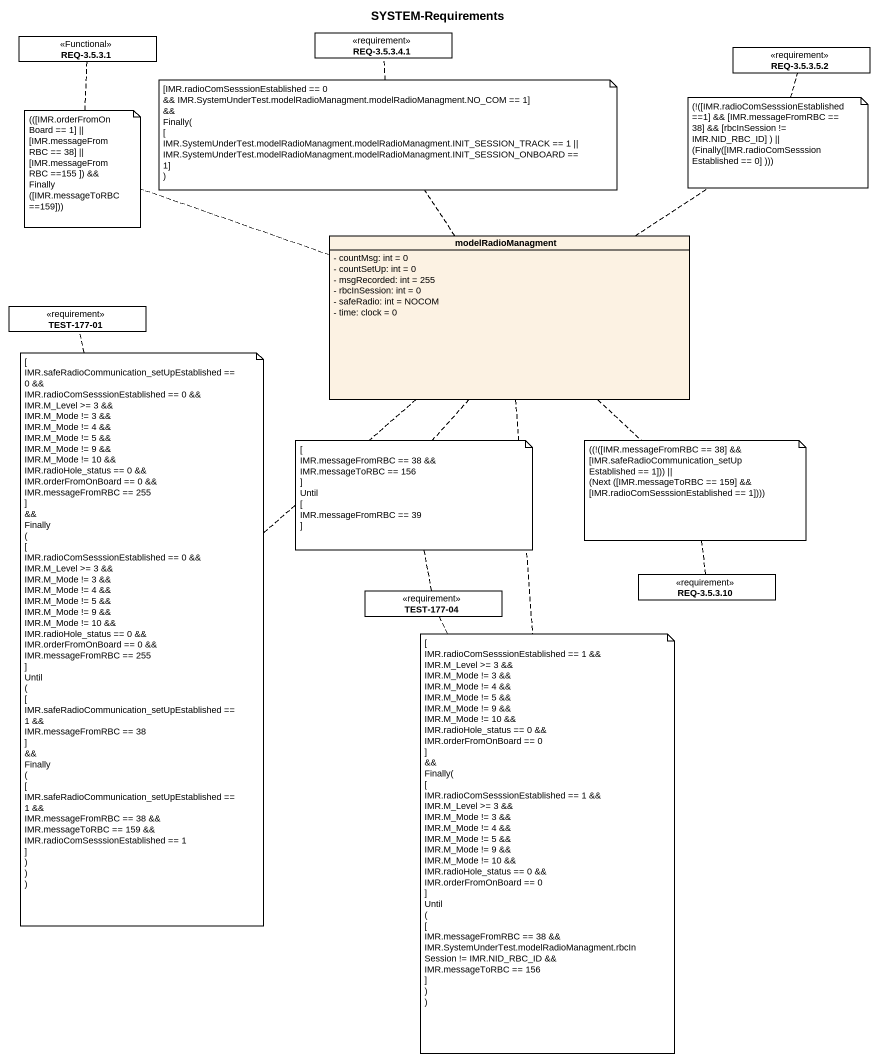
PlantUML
@startuml
title SYSTEM-Requirements
hide circle
hide empty members
skinparam classAttributeIconSize 0
class "REQ-3.5.3.4.1" as REQ_3_5_3_4_1 <<requirement>>
class "REQ-3.5.3.1" as REQ_3_5_3_1 <<Functional>>
class "REQ-3.5.3.5.2" as REQ_3_5_3_5_2 <<requirement>>
class modelRadioManagment #FCF2E3 {
  - countMsg: int = 0
  - countSetUp: int = 0
  - msgRecorded: int = 255
  - rbcInSession: int = 0
  - safeRadio: int = NOCOM
  - time: clock = 0
}
class "TEST-177-01" as TEST_177_01 <<requirement>>
class "REQ-3.5.3.10" as REQ_3_5_3_10 <<requirement>>
class "TEST-177-04" as TEST_177_04 <<requirement>>
note as N1
  (([IMR.orderFromOnBoard == 1] || [IMR.messageFromRBC == 38] ||
  [IMR.messageFromRBC ==155 ]) &&
  Finally ([IMR.messageToRBC ==159]))
end note
N1 .. modelRadioManagment
N1 .. REQ_3_5_3_1
note as N2
  [IMR.radioComSesssionEstablished == 0
  && IMR.SystemUnderTest.modelRadioManagment.modelRadioManagment.NO_COM == 1]
  &&
  Finally(
  [
  IMR.SystemUnderTest.modelRadioManagment.modelRadioManagment.INIT_SESSION_TRACK == 1 || IMR.SystemUnderTest.modelRadioManagment.modelRadioManagment.INIT_SESSION_ONBOARD == 1]
  )
end note
N2 .. modelRadioManagment
N2 .. REQ_3_5_3_4_1
note as N3
  (!([IMR.radioComSesssionEstablished ==1] && [IMR.messageFromRBC == 38] && [rbcInSession != IMR.NID_RBC_ID] ) || (Finally([IMR.radioComSesssionEstablished == 0] )))
end note
N3 .. modelRadioManagment
N3 .. REQ_3_5_3_5_2
note as N4
  [
  IMR.safeRadioCommunication_setUpEstablished == 0 &&
  IMR.radioComSesssionEstablished == 0 &&
  IMR.M_Level >= 3 &&
  IMR.M_Mode != 3 &&
  IMR.M_Mode != 4 &&
  IMR.M_Mode != 5 &&
  IMR.M_Mode != 9 &&
  IMR.M_Mode != 10 &&
  IMR.radioHole_status == 0 &&
  IMR.orderFromOnBoard == 0 &&
  IMR.messageFromRBC == 255
  ]
  &&
  Finally
  (
  [
  IMR.radioComSesssionEstablished == 0 &&
  IMR.M_Level >= 3 &&
  IMR.M_Mode != 3 &&
  IMR.M_Mode != 4 &&
  IMR.M_Mode != 5 &&
  IMR.M_Mode != 9 &&
  IMR.M_Mode != 10 &&
  IMR.radioHole_status == 0 &&
  IMR.orderFromOnBoard == 0 &&
  IMR.messageFromRBC == 255
  ]
  Until
  (
  [
  IMR.safeRadioCommunication_setUpEstablished == 1 &&
  IMR.messageFromRBC == 38
  ]
  &&
  Finally
  (
  [
  IMR.safeRadioCommunication_setUpEstablished == 1 &&
  IMR.messageFromRBC == 38 &&
  IMR.messageToRBC == 159 &&
  IMR.radioComSesssionEstablished == 1
  ]
  )
  )
  )
end note
N4 .. TEST_177_01
N4 .. modelRadioManagment
note as N5
  [
  IMR.messageFromRBC == 38 &&
  IMR.messageToRBC == 156
  ]
  Until
  [
  IMR.messageFromRBC == 39
  ]
end note
N5 .. modelRadioManagment
N5 .. TEST_177_04
note as N6
  ((!([IMR.messageFromRBC == 38] && [IMR.safeRadioCommunication_setUpEstablished == 1])) ||
  (Next ([IMR.messageToRBC == 159] && [IMR.radioComSesssionEstablished == 1])))
end note
N6 .. REQ_3_5_3_10
N6 .. modelRadioManagment
note as N7
  [
  IMR.radioComSesssionEstablished == 1 &&
  IMR.M_Level >= 3 &&
  IMR.M_Mode != 3 &&
  IMR.M_Mode != 4 &&
  IMR.M_Mode != 5 &&
  IMR.M_Mode != 9 &&
  IMR.M_Mode != 10 &&
  IMR.radioHole_status == 0 &&
  IMR.orderFromOnBoard == 0
  ]
  &&
  Finally(
  [
  IMR.radioComSesssionEstablished == 1 &&
  IMR.M_Level >= 3 &&
  IMR.M_Mode != 3 &&
  IMR.M_Mode != 4 &&
  IMR.M_Mode != 5 &&
  IMR.M_Mode != 9 &&
  IMR.M_Mode != 10 &&
  IMR.radioHole_status == 0 &&
  IMR.orderFromOnBoard == 0
  ]
  Until
  (
  [
  IMR.messageFromRBC == 38 &&
  IMR.SystemUnderTest.modelRadioManagment.rbcInSession != IMR.NID_RBC_ID &&
  IMR.messageToRBC == 156
  ]
  )
  )
end note
N7 .. TEST_177_04
N7 .. modelRadioManagment
@enduml
